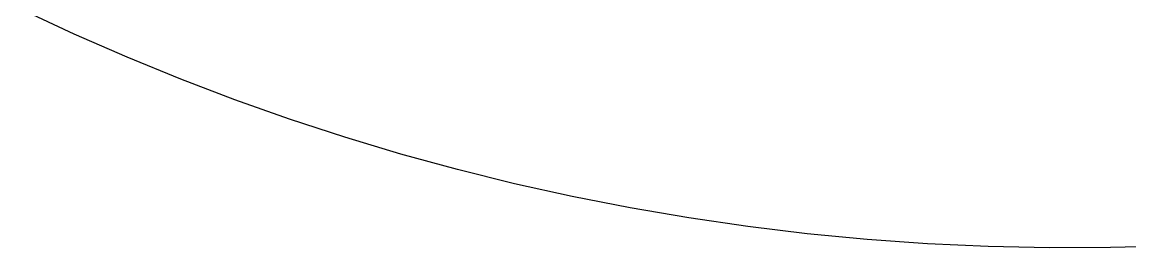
# Model space of a CAD drawing. Header units: millimetres. Extents: x -1421 to 3505, y -683 to 2759.
# Drawn here: x -1.708 to 0.742, y 734.491 to 734.991 of the extents above; entities that cross this region are included whole.
import ezdxf

# ---------------------------------------------------------------- set-up
doc = ezdxf.new("R2010")
doc.units = ezdxf.units.MM
doc.header["$MEASUREMENT"] = 0
doc.layers.add('Utwórz2D linie widoczne', color=7, linetype='Continuous', true_color=0x000000)

msp = doc.modelspace()

# ---------------------------------------------------------------- linework, layer by layer
at = {"layer": 'Utwórz2D linie widoczne'}
for p, q in [((-1.5923, 734.9648), (-1.7077, 735.0188)), ((-1.4754, 734.9136), (-1.5923, 734.9648)), ((-1.3571, 734.8651), (-1.4754, 734.9136)), ((-1.2373, 734.8193), (-1.3571, 734.8651)), ((-1.1162, 734.7763), (-1.2373, 734.8193)), ((-0.9938, 734.7362), (-1.1162, 734.7763)), ((-0.87, 734.699), (-0.9938, 734.7362)), ((-0.745, 734.6647), (-0.87, 734.699)), ((-0.6188, 734.6333), (-0.745, 734.6647)), ((-0.4915, 734.605), (-0.6188, 734.6333)), ((-0.363, 734.5797), (-0.4915, 734.605)), ((-0.2334, 734.5575), (-0.363, 734.5797)), ((-0.1029, 734.5384), (-0.2334, 734.5575)), ((0.0287, 734.5224), (-0.1029, 734.5384)), ((0.1613, 734.5097), (0.0287, 734.5224)), ((0.2948, 734.5003), (0.1613, 734.5097)), ((0.4291, 734.4941), (0.2948, 734.5003)), ((0.5643, 734.4913), (0.4291, 734.4941)), ((0.6995, 734.4918), (0.5643, 734.4913)), ((0.8338, 734.4957), (0.6995, 734.4918))]:
    msp.add_line(p, q, dxfattribs=at)

doc.saveas('drawing.dxf')
